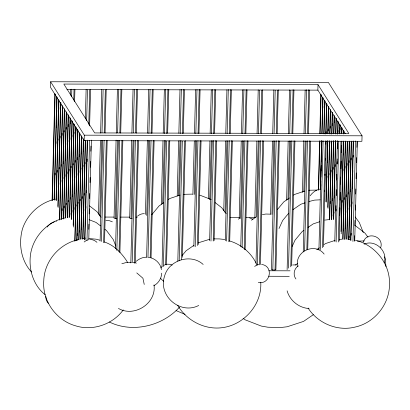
<?xml version="1.0" encoding="UTF-8"?>
<svg xmlns="http://www.w3.org/2000/svg" width="410" height="410" viewBox="0 0 410 410"><rect width="100%" height="100%" fill="white"/><g stroke="black" fill="none" stroke-linecap="round" stroke-linejoin="round"><path stroke-width="0.61" d="M50.614 81.759L50.471 87.253L84.163 140.661L361.912 141.301L362.056 135.807L328.364 82.4L50.614 81.759L84.306 135.167L84.163 140.661M52.075 200.572L54.873 93.67M52.362 200.362L55.145 94.095M54.074 199.742L56.775 96.678M54.346 200.167L57.041 97.103M54.689 190.337L54.74 188.415M55.094 174.973L55.14 173.051M55.509 158.967L55.56 157.05M55.914 143.608L55.965 141.686M56.334 127.602L56.38 125.68M56.734 112.237L56.785 110.316M56.037 200.188L58.671 99.686M56.308 200.618L58.943 100.112M56.739 187.585L56.79 185.663M57.139 172.22L57.19 170.299M57.559 156.215L57.61 154.293M57.979 140.21L58.01 138.934M58.379 124.85L58.43 122.928M58.784 109.485L58.835 107.563M57.851 206.399L60.567 102.695M58.107 207.465L60.854 102.48M58.384 200.193L58.42 198.911M58.789 184.828L58.835 182.911M59.204 168.828L59.24 167.546M59.609 153.463L59.66 151.541M60.009 138.098L60.06 136.176M60.429 122.093L60.48 120.176M60.849 106.093L60.88 104.811M59.481 219.647L62.469 105.703M59.752 220.078L62.735 106.129M60.434 197.441L60.485 195.519M60.834 182.076L60.885 180.159M61.254 166.076L61.29 164.794M61.659 150.711L61.705 148.789M62.059 135.346L62.11 133.424M62.479 119.341L62.53 117.424M61.464 219.458L64.365 108.711M61.751 219.242L64.631 109.137M62.064 210.694L62.115 208.772M62.484 194.688L62.53 192.767M62.899 178.683L62.935 177.402M63.304 163.318L63.355 161.402M63.704 147.959L63.755 146.037M64.124 131.953L64.16 130.672M64.529 116.589L64.575 114.667M63.463 218.622L66.246 112.355M63.729 219.053L66.533 112.145M64.109 207.937L64.16 206.02M64.529 191.936L64.58 190.014M64.934 176.572L64.985 174.65M65.354 160.566L65.4 158.644M65.754 145.201L65.805 143.285M66.174 129.201L66.225 127.279M66.574 113.836L66.625 111.915M65.462 217.792L68.157 114.728M65.728 218.217L68.429 115.154M66.174 204.544L66.21 203.268M66.579 189.184L66.63 187.262M66.979 173.82L67.03 171.898M67.399 157.814L67.45 155.892M67.819 141.809L67.855 140.527M68.224 126.444L68.27 124.527M70.325 95.197L70.474 89.436M67.44 217.597L70.059 117.731M67.727 217.387L70.31 118.803M67.804 217.797L67.855 215.875M68.224 201.792L68.26 200.51M68.629 186.427L68.68 184.51M69.029 171.067L69.08 169.145M69.449 155.062L69.5 153.14M69.849 139.697L69.9 137.775M70.269 123.692L70.32 121.775M71.632 96.852L71.837 89.17M69.423 217.408L71.955 120.74M69.71 217.192L72.227 121.17M69.854 215.045L69.905 213.123M70.274 199.04L70.305 197.758M70.674 183.675L70.725 181.753M71.094 167.669L71.13 166.393M71.499 152.31L71.55 150.388M71.899 136.945L71.95 135.023M73.774 100.055L74.056 89.175M71.355 219.135L73.851 123.748M74.599 101.608L74.917 89.447M71.627 219.56L74.123 124.179M71.904 212.288L71.955 210.371M72.324 196.287L72.37 194.366M72.724 180.923L72.775 179.001M73.144 164.917L73.175 163.636M73.544 149.553L73.595 147.636M73.964 133.552L74 132.271M73.17 225.341L75.753 126.757M73.405 227.053L76.019 127.187M73.954 209.536L74 207.619M74.369 193.535L74.42 191.613M74.774 178.171L74.825 176.249M75.194 162.165L75.24 160.243M75.594 146.8L75.645 144.879M76.014 130.795L76.045 129.519M74.733 241.157L77.664 129.129M75.02 240.942L77.915 130.195M75.599 222.148L75.65 220.226M76.019 206.143L76.05 204.862M76.419 190.778L76.47 188.861M76.824 175.418L76.87 173.497M77.239 159.413L77.29 157.491M77.659 143.408L77.695 142.126M76.731 240.321L79.545 132.773M76.998 240.747L79.817 133.204M77.229 235.396L77.28 233.48M77.649 219.396L77.695 217.474M78.064 203.391L78.1 202.109M78.469 188.026L78.52 186.104M78.869 172.661L78.92 170.744M79.289 156.661L79.34 154.739M79.694 141.296L79.74 139.374M78.73 239.491L81.441 135.782M78.997 239.917L81.713 136.212M79.294 232.004L79.325 230.722M79.694 216.639L79.745 214.722M80.114 200.639L80.15 199.357M80.519 185.274L80.565 183.352M80.934 169.268L80.97 167.987M81.339 153.904L81.39 151.987M81.739 138.544L81.79 136.622M80.708 239.296L83.343 138.79M80.995 239.086L83.609 139.221M81.344 229.251L81.39 227.33M81.744 213.887L81.795 211.97M82.149 198.522L82.195 196.605M82.564 182.522L82.615 180.6M82.984 166.516L83.02 165.235M83.389 151.152L83.435 149.23M85.347 118.92L86.12 89.472M82.692 239.107L85.275 140.522M82.979 238.892L85.557 140.307M83.389 226.499L83.44 224.577M83.794 211.135L83.845 209.213M84.214 195.129L84.26 193.212M84.614 179.77L84.665 177.848M85.034 163.764L85.065 162.483M85.434 148.399L85.485 146.478M86.659 120.571L87.463 89.846M84.655 239.553L87.253 140.328M84.926 239.978L87.54 140.112M85.039 239.112L85.07 237.831M85.439 223.747L85.49 221.825M85.844 208.382L85.89 206.461M86.259 192.377L86.31 190.455M86.664 177.012L86.715 175.096M87.063 161.653L87.13 159.09M87.484 145.647L87.535 143.725M88.78 124.42L89.687 89.851M89.611 125.972L90.564 89.482M86.987 240.198L89.6 140.333M88.775 229.318L88.908 224.198M89.175 213.953L89.308 208.833M89.58 198.589L89.713 193.469M89.995 182.588L90.133 177.463M90.4 167.224L90.548 161.463M90.82 151.218L90.953 146.098M88.791 239.348L91.389 140.123M98.497 214.338L100.424 140.722M100.624 133.04L101.767 89.508M99.804 215.993L101.782 140.451M101.987 132.768L103.11 89.882M100.107 241.08L102.736 140.579M104.207 132.773L105.329 89.887M101.449 241.454L104.099 140.307M105.068 133.05L106.21 89.518M103.638 242.74L106.318 140.312M104.514 242.371L107.179 140.589M116.086 140.117L114.041 218.217L116.496 218.591M116.271 133.076L117.409 89.544M115.384 218.586L117.429 140.486M117.629 132.804L118.772 89.277M115.548 248.798L118.382 140.615M119.853 132.809L120.991 89.283M116.86 250.454L119.74 140.343M120.714 133.086L121.852 89.554M119.049 251.735L121.965 140.348M119.894 252.652L122.826 140.625M131.728 140.153L129.683 218.253L132.143 218.627M131.912 133.112L133.055 89.58M131.031 218.622L133.076 140.522M133.276 132.84L134.413 89.313M130.826 262.918L134.029 140.65M135.5 132.845L136.638 89.318M132.184 262.651L135.387 140.379M136.361 133.122L137.499 89.59M134.393 263.297L137.611 140.384M135.269 262.928L138.472 140.661M145.432 214.445L147.374 140.189M147.559 133.148L148.702 89.616M146.76 215.46L148.722 140.558M148.902 133.516L150.06 89.349M146.621 257.193L149.671 140.686M151.126 133.522L152.284 89.354M147.964 257.567L151.034 140.415M152.002 133.158L153.145 89.626M153.253 140.42L150.188 257.572L148.574 257.285M151.049 257.844L154.114 140.697M161.345 204.241L163.006 140.866M163.206 133.183L164.343 89.652M162.724 203.329L164.364 140.594M164.548 133.552L165.707 89.385M162.017 266.833L165.317 140.722M166.773 133.558L167.926 89.39M163.375 266.561L166.66 141.091M167.649 133.194L168.787 89.662M165.65 264.65L168.884 141.096M166.511 264.921L169.76 140.732M177.207 195.954L178.647 140.902M178.852 133.219L179.99 89.687M178.57 195.688L180.01 140.63M180.195 133.588L181.353 89.421M177.812 261.103L180.964 140.758M182.414 133.593L183.572 89.426M179.17 260.837L182.306 141.127M183.296 133.229L184.433 89.698M181.425 259.561L184.531 141.132M182.353 257.275L185.407 140.768M192.885 194.709L194.294 140.938M194.494 133.255L195.637 89.723M194.248 194.442L195.657 140.666M195.842 133.624L196.995 89.457M193.843 246.42L196.605 140.794M198.061 133.629L199.219 89.462M195.186 246.789L197.968 140.522M198.937 133.265L200.08 89.734M197.441 245.513L200.188 140.527M198.337 244.509L201.049 140.804M208.429 198.583L209.94 140.973M210.14 133.291L211.278 89.759M209.756 199.598L211.299 140.702M211.483 133.66L212.641 89.493M209.638 240.69L212.252 140.83M213.707 133.665L214.866 89.498M210.981 241.065L213.615 140.558M214.584 133.301L215.721 89.769M213.205 241.07L215.834 140.563M214.082 240.701L216.695 140.84M223.757 210.786L225.582 141.009M225.787 133.327L226.925 89.795M225.07 212.436L226.945 140.738M227.13 133.696L228.288 89.529M225.28 240.726L227.898 140.866M229.354 133.701L230.507 89.534M226.627 241.1L229.257 140.594M230.23 133.337L231.368 89.805M228.831 241.746L231.481 140.599M229.708 241.377L232.342 140.876M241.229 141.045L239.199 218.504L240.096 218.75M241.428 133.363L242.571 89.831M240.562 218.233L242.592 140.773M242.776 133.732L243.929 89.564M240.778 246.528L243.54 140.902M244.995 133.737L246.154 89.57M242.105 247.537L244.903 140.63M245.872 133.373L247.015 89.841M244.278 249.464L247.127 140.635M245.134 249.736L247.988 140.912M254.861 217.9L256.875 141.081M257.075 133.399L258.213 89.867M256.24 216.992L258.233 140.809M258.418 133.768L259.561 90.241M255.983 263.205L259.187 140.938M260.657 133.137L261.78 90.246M257.296 264.86L260.55 140.666M261.518 133.409L262.661 89.877M259.52 264.865L262.769 140.671M260.396 264.496L263.63 140.948M270.61 214.092L272.517 141.117M272.722 133.434L273.859 89.903M271.953 214.466L273.88 140.845M274.08 133.168L275.202 90.277M274.833 140.973L271.461 269.642L272.809 270.016L275.028 270.021L275.904 269.652L279.277 140.984M276.304 133.173L277.426 90.282M272.809 270.016L276.191 140.702M277.165 133.445L278.303 89.913M275.028 270.021L278.416 140.707M286.621 200.044L288.163 141.153M288.363 133.47L289.506 89.939M287.984 199.778L289.527 140.881M289.726 133.204L290.849 90.313M287.108 269.678L290.475 141.009M291.951 133.209L293.088 89.677M288.502 268.13L291.838 140.738M292.812 133.481L293.949 89.949M290.757 266.854L294.062 140.743M291.654 265.849L294.923 141.019M302.467 192.398L303.825 140.548M304.01 133.506L305.148 89.974M303.846 191.49L305.168 140.917M305.373 133.24L306.511 89.708M303.221 251.791L306.121 141.045M307.592 133.245L308.735 89.713M304.599 250.884L307.485 140.773M308.453 133.516L309.596 89.985M306.854 249.608L309.704 140.779M307.736 249.239L310.565 141.055M345.312 133.634L317.868 90.133L318.011 84.639L63.827 84.055L94.659 132.927L348.843 133.511L318.011 84.639M318.324 190.301L319.615 141.009M319.82 133.327L320.84 94.279M318.631 189.451L319.902 140.799M320.087 133.757L321.112 94.705M320.323 189.471L321.599 140.82M321.799 133.137L322.737 97.288M318.918 249.905L321.768 141.081M320.61 189.256L320.83 180.933M320.928 177.094L321.23 165.573M321.332 161.73L321.65 149.568M321.753 145.724L321.886 140.604M322.07 133.563L323.008 97.713M320.774 186.468L320.825 184.546M321.189 170.463L321.24 168.541M321.609 154.457L321.645 153.176M322.414 123.733L322.465 121.811M322.834 107.727L322.87 106.446M320.277 249.639L323.126 140.809M323.767 133.583L324.617 100.937M324.033 134.008L324.904 100.722M324.464 120.976L324.515 119.059M324.884 104.975L324.935 103.053M322.552 247.722L325.35 140.814M325.73 134.029L326.534 103.305M324.505 191.434L324.541 190.153M324.925 175.429L324.961 174.147M325.33 160.064L325.361 158.783M325.745 144.059L325.781 142.782M326.017 133.819L326.806 103.73M326.109 133.588L326.16 131.666M326.529 117.583L326.565 116.302M323.444 246.717L326.211 141.091M325.935 201.694L327.529 140.881M327.713 133.839L328.43 106.313M326.201 202.125L327.815 140.666M327.995 133.624L328.702 106.738M326.514 193.571L326.565 191.649M326.934 177.566L326.97 176.285M327.339 162.201L327.385 160.284M327.739 146.841L327.79 144.92M328.159 130.836L328.21 128.914M328.579 114.831L328.61 113.549M327.764 207.265L329.507 140.686M329.691 133.645L330.311 109.962M328.015 208.331L329.778 141.117M329.963 134.075L330.598 109.747M328.564 190.819L328.615 188.897M328.984 174.814L329.015 173.532M329.384 159.449L329.435 157.527M329.804 143.444L329.84 142.167M330.209 128.084L330.26 126.162M330.609 112.719L330.66 110.797M329.409 219.873L331.475 141.137M331.659 134.096L332.228 112.33M329.696 219.663L331.762 140.922M331.946 133.88L332.495 112.755M330.209 203.427L330.26 201.51M330.614 188.067L330.665 186.145M331.034 172.062L331.08 170.14M331.434 156.697L331.485 154.775M332.254 125.327L332.305 123.41M331.393 219.683L333.453 140.943M333.637 133.901L334.124 115.338M331.68 219.468L333.74 140.727M333.924 133.686L334.375 116.404M331.859 216.039L331.89 214.758M332.259 200.674L332.31 198.753M332.664 185.31L332.71 183.393M333.079 169.309L333.13 167.388M333.499 153.304L333.535 152.023M334.304 122.575L334.355 120.658M333.376 219.488L335.436 140.748M335.621 133.706L336.005 118.987M333.663 219.278L335.723 140.538M335.892 134.137L336.292 118.772M333.904 213.287L333.94 212.006M334.309 197.922L334.36 196M334.709 182.558L334.76 180.636M335.129 166.552L335.18 164.635M335.534 151.193L335.58 149.271M336.354 119.822L336.385 118.541M334.78 241.618L337.42 140.558M337.584 134.157L337.922 121.355M335.862 210.76L335.995 205.641M336.261 195.401L336.415 189.635M336.666 180.036L336.815 174.276M337.082 164.031L337.22 158.911M337.486 148.666L337.635 142.905M337.871 133.942L338.188 121.78M335.939 211.171L335.99 209.254M336.359 195.17L336.405 193.248M336.774 179.165L336.81 177.884M337.179 163.8L337.23 161.878M337.579 148.435L337.63 146.519M337.999 132.435L338.05 130.513M336.123 241.992L338.757 141.486M339.567 133.962L339.818 124.363M339.854 133.752L340.09 124.789M340.049 129.678L340.1 127.761M338.347 241.997L340.976 141.491M341.55 133.773L341.714 127.372M339.69 215.496L339.89 207.819M340.09 200.136L340.295 192.454M340.51 184.131L340.695 177.089M340.915 168.766L341.115 161.084M341.33 152.761L341.515 145.719M341.832 133.558L341.986 127.797M339.239 240.988L341.858 141.127M340.966 231.522L343.329 141.26M343.529 133.578L343.616 130.38M341.187 233.869L343.616 141.045M343.8 134.003L343.882 130.805M341.699 217.638L341.73 216.357M342.099 202.273L342.15 200.352M342.504 186.909L342.555 184.987M342.924 170.903L342.97 168.987M343.339 154.903L343.375 153.622M342.745 239.015L345.312 141.066M343.016 239.44L345.579 141.496M343.329 230.886L343.38 228.97M343.749 214.886L343.78 213.605M344.149 199.521L344.2 197.599M344.554 184.157L344.6 182.235M344.969 168.151L345.02 166.229M345.374 152.786L345.425 150.87M344.713 239.46L347.275 141.517M344.994 239.245L347.562 141.301M345.374 228.134L345.425 226.212M345.779 212.769L345.83 210.853M346.199 196.769L346.25 194.847M346.619 180.764L346.65 179.483M347.019 165.399L347.07 163.477M347.424 150.034L347.47 148.112M346.691 239.266L349.258 141.322M346.978 239.056L349.545 141.112M347.424 225.382L347.475 223.46M347.829 210.017L347.88 208.095M348.244 194.012L348.295 192.095M348.664 178.012L348.7 176.73M349.069 162.647L349.12 160.725M349.469 147.282L349.52 145.36M348.659 239.717L351.237 141.132M348.946 239.501L351.508 141.558M349.069 237.995L349.12 236.073M349.474 222.63L349.525 220.708M349.894 206.625L349.945 204.703M350.294 191.26L350.345 189.338M350.714 175.254L350.75 173.978M351.114 159.895L351.165 157.973M351.534 143.889L351.57 142.608M350.622 240.163L353.22 140.938M350.893 240.588L353.492 141.363M351.119 235.237L351.17 233.321M351.539 219.237L351.575 217.956M351.939 203.873L351.99 201.951M352.344 188.508L352.395 186.586M352.764 172.502L352.815 170.586M353.164 157.138L353.215 155.221M352.933 241.449L355.567 140.943M354.455 240.813L354.588 235.688M354.855 225.449L354.988 220.329M355.26 210.084L355.393 204.964M355.675 194.079L355.813 188.959M356.08 178.714L356.228 172.953M356.5 162.714L356.633 157.589M356.9 147.349L357.033 142.229M354.722 241.239L357.341 141.373M45.853 296.471C45.715 298.972 46.617 301.442 48.318 303.272M385.948 266.577L385.344 259.12L384.431 256.793M161.724 273.162C161.509 278.39 158.475 283.254 153.847 285.719M380.685 247.712C384.37 236.309 366.796 230.707 363.332 242.161M384.114 262.871C388.357 251.309 375.191 239.045 364.126 244.17M279.02 228.513L282.669 220.467L288.722 213.205M292.197 246.436L295.067 240.116L302.329 231.399L303.887 230.317M47.16 227.058C48.944 224.67 51.445 222.62 54.356 221.805M151.797 214.676L159.059 205.958L163.728 202.714M123.266 309.914C112.888 324.213 93.126 331.188 76.142 325.986C56.554 320.779 42.148 301.13 43.767 280.783C44.311 261.175 59.363 243.632 78.454 239.609M160.863 267.92L161.981 266.582M182.086 255.594L186.125 250.751L193.904 245.339M179.524 307.126C162.534 326.037 132.599 333.381 109.352 322.009M277.283 209.679L283.74 201.93L289.445 197.963M310.17 195.79C312.456 192.51 315.833 189.958 319.785 189.123M84.152 241.992L86.059 240.665M137.575 216.137C139.436 214.532 141.886 213.513 144.366 213.718M136.269 261.247C139.123 258.818 142.757 257.121 146.554 257.178M251.371 220.196L255.994 216.982M293.047 209.592L300.837 204.241L304.968 202.868M308.033 227.432L313.235 223.886L319.718 221.728M254.671 266.464L256.424 265.26L258.787 264.486M316.797 249.603L319.39 247.799M295.385 265.034L297.44 263.609M298.398 265.895C293.939 268.376 292.766 275.023 295.917 278.969M313.373 314.66L303.533 321.409L287.179 326.765L280.409 327.554L267.889 327.216L261.226 326.058L245.154 319.82L243.099 318.257M168.397 199.47L169.965 198.445L179.985 195.114M163.892 265.255L166.26 264.363M238.353 219.191L238.892 218.843M293.601 195.098L294.641 194.417L304.666 191.086M324.059 244.555L325.627 243.53L335.057 240.398M55.304 199.142C40.047 202.448 27.234 214.225 22.422 229.046C18.409 243.786 20.936 260.627 31.539 272.04M64.795 217.961C45.71 221.984 30.658 239.527 30.109 259.135C29.499 272.383 34.512 286.421 45.161 294.703M86.382 240.455L88.432 239.773M121.842 263.753L126.623 262.4L131.338 262.292M309.094 201.494L314.552 200.111L320.102 199.829M198.209 242.843L209.664 239.281M198.707 305.465C180.4 315.039 157.727 295.897 164.63 275.92C168.997 260.022 190.968 253.195 203.17 264.45M56.062 221.241L56.585 221.087M262.364 214.589L265.839 214.03L270.708 214.163M292.627 264.978L296.261 264.896M324.792 220.103L329.573 219.545M357.238 241.147L364.198 240.931M183.675 194.314L192.244 194.114M308.879 190.245L316.92 190.086M82.143 238.81L84.773 238.599M339.337 239.404L341.966 239.189M167.013 264.199L169.894 264.281L172.144 265.075M89.723 239.568C92.409 239.343 95.053 240.48 96.96 242.341M213.953 238.881L219.309 238.907L224.813 239.491M66.886 89.554L317.868 90.133M84.306 135.167L362.056 135.807M105.314 217.064L114.272 217.085M120.673 217.1L129.632 217.121M136.033 217.136L137.314 217.136M230.107 217.351L239.707 217.372M246.108 217.387L255.066 217.408M268.919 270.769L290.039 270.815M268.776 276.263L289.255 276.309M105.975 220.385L109.603 220.764L112.355 221.83M88.898 238.564L96.212 239.194L99.804 240.188M347.905 239.204L350.811 239.43M309.089 308.52C299.028 308.018 289.773 300.525 287.108 290.828M261.575 264.419C274.254 266.034 270.046 285.247 258.305 282.357M132.937 262.415L134.362 262.61M355.521 240.245C374.971 245.062 390.038 263.507 389.5 283.781C389.777 304.164 374.602 323.018 354.696 327.159C337.204 331.495 317.678 323.167 308.1 308.043M199.86 195.16L211.217 199.567M135.525 262.866L136.34 263.159M249.587 217.905L252.955 219.227M229.564 240.942C241.541 244.473 252.145 253.529 256.921 265.075M89.057 219.683L96.027 222.415L100.476 225.848M150.685 257.746C156.118 259.253 160.71 263.999 161.473 269.647M104.453 242.013C114.088 245.149 121.478 252.99 126.941 261.252L127.402 262.431M185.038 314.398L176.064 310.575M118.439 308.433C134.198 317.683 156.671 303.405 154.011 284.935M354.968 225.377L364.936 233.1L367.96 237.144M163.769 281.245L161.632 279.589L160.587 278.195M215.168 202.612L221.666 207.66L226.202 213.728M89.488 205.866L96.986 211.688L101.147 217.249M104.975 229.344L106.477 230.507L113.283 239.604L115.82 246.077M136.761 272.911L142.926 278.236L144.243 284.458M355.188 216.992L359.35 222.553L363.27 232.552M324.151 254.097C315.111 241.992 294.231 251.468 297.701 266.49M177.607 305.219C186.56 320.589 204.667 330.106 222.404 327.662C244.211 324.771 262.108 304.451 260.765 282.223"/></g></svg>
